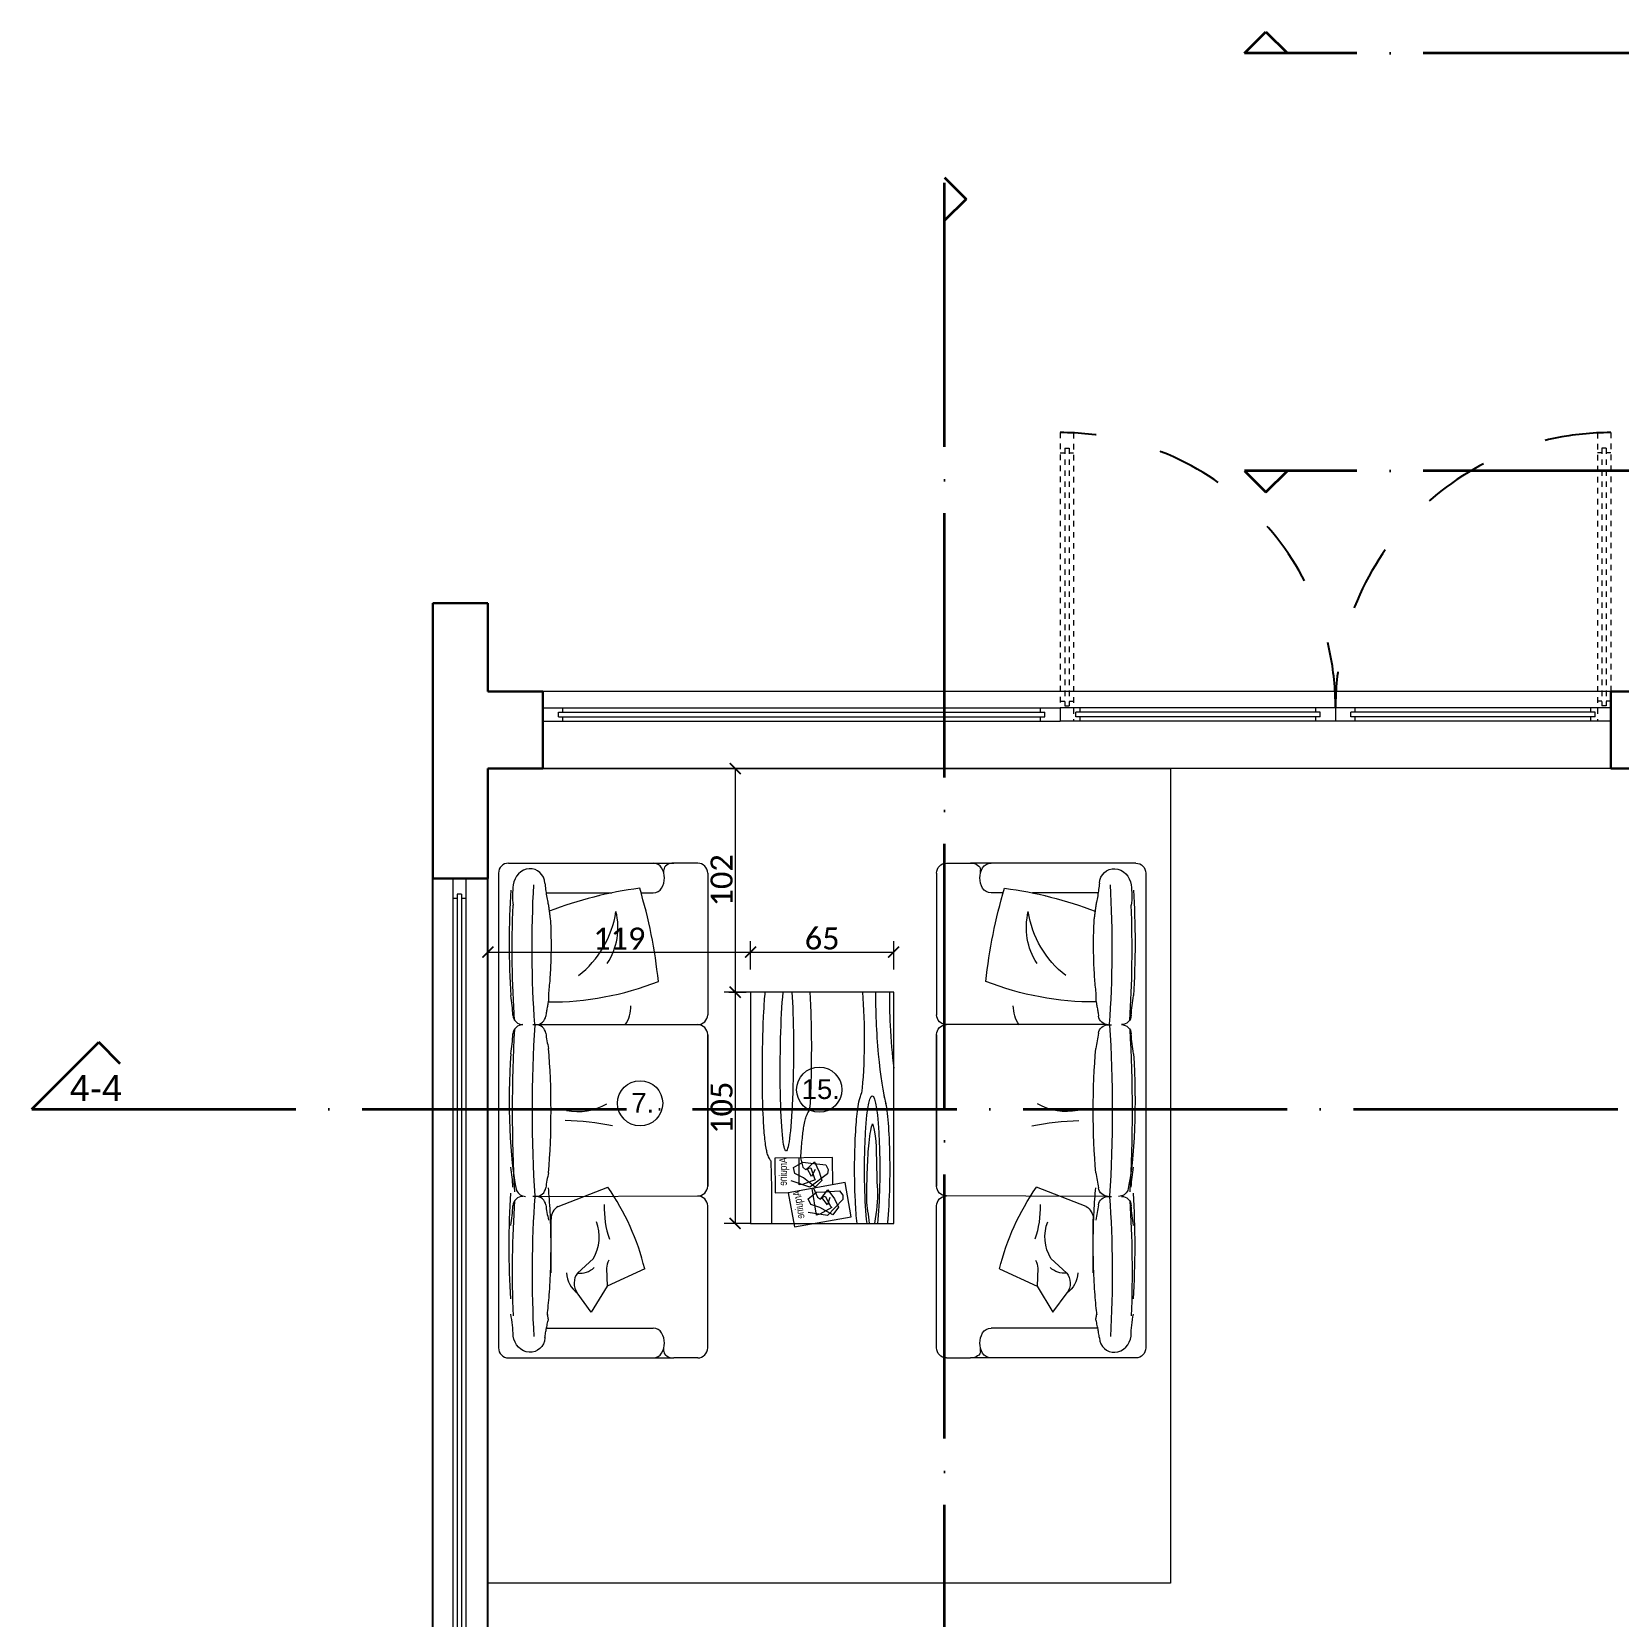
# Model space of a CAD drawing. Header units: centimetres. Extents: x -26724 to 60145, y -23645 to 6771.
# Drawn here: x -20197 to -19476, y 5575 to 6295 of the extents above; entities that cross this region are included whole.
import ezdxf

# ---------------------------------------------------------------- set-up
doc = ezdxf.new("R2010")
doc.units = ezdxf.units.CM
doc.linetypes.add('ACAD_ISO04W100', pattern=[30, 24, -3, 0, -3])
doc.linetypes.add('DALEKOVOD_VN', pattern=[5, 2.5, -2.5])
doc.layers.add('3.IZGLED 2', color=7, linetype='Continuous', lineweight=9, true_color=0x4a4a4a)
doc.layers.add('IZGLED 2', color=253, linetype='Continuous', lineweight=9, true_color=0x828282)
for name, color, linetype, lineweight in [('4.KOTE', 88, 'Continuous', 15), ('namestaj', 8, 'Continuous', 9), ('namjestaj', 150, 'Continuous', 5), ('prozori', 140, 'Continuous', 13), ('zid', 7, 'Continuous', 40)]:
    doc.layers.add(name, color=color, linetype=linetype, lineweight=lineweight)
doc.layers.add('pozicije', color=7, linetype='Continuous')
doc.styles.add('0.15', font='arial.ttf', dxfattribs={"height": 0.15})
doc.styles.add('Gerardo I', font='techl___.ttf', dxfattribs={"width": 0.9, "height": 0.3})
doc.styles.get("Standard").update_dxf_attribs({"font": 'calibri.ttf'})
doc.dimstyles.new('ja 1 50', dxfattribs={"dimtxt": 10, "dimasz": 5, "dimexe": 5, "dimexo": 5, "dimgap": 1, "dimtad": 1, "dimdec": 0, "dimtxsty": 'Standard', "dimblk": 'ARCHTICK', "dimcen": 2.5, "dimclrd": 256, "dimclrt": 7, "dimadec": 0, "dimazin": 0, "dimtfac": 1, "dimtdec": 0, "dimtix": 1, "dimtmove": 1, "dimatfit": 3, "dimldrblk": 'ARCHTICK', "dimfxl": 10, "dimfxlon": 1, "dimlwd": 0, "dimlwe": 9, "dimarcsym": 0})

# ---------------------------------------------------------------- blocks, each defined once
blk = doc.blocks.new('_ArchTick')
at = {"color": 0, "linetype": 'ByBlock', "const_width": 0.15}
blk.add_lwpolyline([(-0.5, -0.5), (0.5, 0.5)], dxfattribs=at)
blk = doc.blocks.new('*D2834')
at = {"layer": '4.KOTE', "color": 0, "lineweight": 9, "transparency": 16777216}
for p, q in [((-19880.63, 5960.46), (-19872.76, 5960.46)), ((-19880.63, 5858.9), (-19872.76, 5858.9))]:
    blk.add_line(p, q, dxfattribs=at)
at = {"layer": '4.KOTE', "lineweight": 0, "transparency": 16777216}
blk.add_line((-19877.76, 5960.46), (-19877.76, 5858.9), dxfattribs=at)
at = {"layer": 'Defpoints', "color": 0, "lineweight": 50, "transparency": 16777216}
for p in [(-19883.8, 5960.46, 13.5), (-19883.8, 5858.9, 13.5), (-19877.76, 5858.9)]:
    blk.add_point(p, dxfattribs=at)
at = {"layer": '4.KOTE', "lineweight": 0, "transparency": 16777216, "xscale": 5, "yscale": 5, "zscale": 5}
for p, rotation in [((-19877.76, 5960.46), 90), ((-19877.76, 5858.9), 270)]:
    blk.add_blockref('_ArchTick', p, dxfattribs=dict(at, rotation=rotation))
at = {"layer": '4.KOTE', "color": 7, "transparency": 16777216, "insert": (-19883.89, 5909.68), "char_height": 10, "attachment_point": 5, "rotation": 90}
blk.add_mtext('102', dxfattribs=at)
blk = doc.blocks.new('*D2835')
at = {"layer": '4.KOTE', "color": 0, "lineweight": 9, "transparency": 16777216}
for p, q in [((-19870.76, 5858.9), (-19882.76, 5858.9)), ((-19870.76, 5753.9), (-19882.76, 5753.9))]:
    blk.add_line(p, q, dxfattribs=at)
at = {"layer": '4.KOTE', "lineweight": 0, "transparency": 16777216}
blk.add_line((-19877.76, 5858.9), (-19877.76, 5753.9), dxfattribs=at)
at = {"layer": 'Defpoints', "color": 0, "lineweight": 50, "transparency": 16777216}
for p in [(-19864.76, 5858.9, 13.5), (-19877.76, 5753.9), (-19864.76, 5753.9, 13.5)]:
    blk.add_point(p, dxfattribs=at)
at = {"layer": '4.KOTE', "lineweight": 0, "transparency": 16777216, "xscale": 5, "yscale": 5, "zscale": 5}
for p, rotation in [((-19877.76, 5858.9), 90), ((-19877.76, 5753.9), 270)]:
    blk.add_blockref('_ArchTick', p, dxfattribs=dict(at, rotation=rotation))
at = {"layer": '4.KOTE', "color": 7, "transparency": 16777216, "insert": (-19883.89, 5806.4), "char_height": 10, "attachment_point": 5, "rotation": 90}
blk.add_mtext('105', dxfattribs=at)
blk = doc.blocks.new('*D2941')
at = {"layer": '4.KOTE', "color": 0, "lineweight": 9, "transparency": 16777216}
for p, q in [((-19990.07, 5870.86), (-19990.07, 5882.1)), ((-19870.76, 5869.13), (-19870.76, 5882.1))]:
    blk.add_line(p, q, dxfattribs=at)
at = {"layer": '4.KOTE', "lineweight": 0, "transparency": 16777216}
blk.add_line((-19990.07, 5877.1), (-19870.76, 5877.1), dxfattribs=at)
at = {"layer": 'Defpoints', "color": 0, "lineweight": 50, "transparency": 16777216}
for p in [(-19870.76, 5877.1), (-19990.07, 5866.84, 13.5), (-19870.76, 5858.9, 13.5)]:
    blk.add_point(p, dxfattribs=at)
at = {"layer": '4.KOTE', "lineweight": 0, "transparency": 16777216, "xscale": 5, "yscale": 5, "zscale": 5, "rotation": 180}
blk.add_blockref('_ArchTick', (-19990.07, 5877.1), dxfattribs=at)
at = {"layer": '4.KOTE', "lineweight": 0, "transparency": 16777216, "xscale": 5, "yscale": 5, "zscale": 5}
blk.add_blockref('_ArchTick', (-19870.76, 5877.1), dxfattribs=at)
at = {"layer": '4.KOTE', "color": 7, "transparency": 16777216, "insert": (-19930.42, 5883.22), "char_height": 10, "attachment_point": 5}
blk.add_mtext('119', dxfattribs=at)
blk = doc.blocks.new('*D2942')
at = {"layer": '4.KOTE', "color": 0, "lineweight": 9, "transparency": 16777216}
for p, q in [((-19870.76, 5869.13), (-19870.76, 5882.1)), ((-19805.76, 5869.13), (-19805.76, 5882.1))]:
    blk.add_line(p, q, dxfattribs=at)
at = {"layer": '4.KOTE', "lineweight": 0, "transparency": 16777216}
blk.add_line((-19870.76, 5877.1), (-19805.76, 5877.1), dxfattribs=at)
at = {"layer": 'Defpoints', "color": 0, "lineweight": 50, "transparency": 16777216}
for p in [(-19805.76, 5877.1), (-19870.76, 5858.9, 13.5), (-19805.76, 5858.9, 13.5)]:
    blk.add_point(p, dxfattribs=at)
at = {"layer": '4.KOTE', "lineweight": 0, "transparency": 16777216, "xscale": 5, "yscale": 5, "zscale": 5, "rotation": 180}
blk.add_blockref('_ArchTick', (-19870.76, 5877.1), dxfattribs=at)
at = {"layer": '4.KOTE', "lineweight": 0, "transparency": 16777216, "xscale": 5, "yscale": 5, "zscale": 5}
blk.add_blockref('_ArchTick', (-19805.76, 5877.1), dxfattribs=at)
at = {"layer": '4.KOTE', "color": 7, "transparency": 16777216, "insert": (-19838.26, 5883.22), "char_height": 10, "attachment_point": 5}
blk.add_mtext('65', dxfattribs=at)
blk = doc.blocks.new('HZZZZZHHHH')
at = {"layer": 'namjestaj', "ltscale": 0.3}
for p, q in [((-19475.26, 2216.38, 13.5), (-19475.26, 2000.74, 13.5)), ((-19470.76, 2220.88, 13.5), (-19395.68, 2220.9, 13.5)), ((-19400.18, 2216.4, 8.36), (-19400.18, 2217.93, 10.11)), ((-19384.76, 2220.9, 13.5), (-19395.68, 2220.9, 13.5)), ((-19380.26, 2216.4, 13.5), (-19380.26, 2151.87, 13.5)), ((-19453.64, 2207.38, 13.5), (-19423.81, 2207.39, 13.5)), ((-19410.22, 2207.39, 13.5), (-19405.02, 2207.39, 13.5)), ((-19380.26, 2151.87, 13.5), (-19380.26, 2151.86, 13.5)), ((-19380.26, 2151.87, 13.5), (-19380.26, 2151.86, 13.5)), ((-19458.26, 2147.54, 13.5), (-19459.7, 2147.54, 13.5)), ((-19457.22, 2147.56, 13.5), (-19384.76, 2147.56, 13.5)), ((-19380.26, 2074.27, 13.5), (-19380.26, 2143.06, 13.5)), ((-19380.26, 2142.87, 13.5), (-19380.26, 2074.27, 13.5)), ((-19457.22, 2069.59, 13.5), (-19384.36, 2069.77, 13.5)), ((-19448.2, 2064.96, 12.25), (-19425.58, 2073.71, 6.16)), ((-19380.26, 2074.27, 13.5), (-19380.26, 2074.25, 13.5)), ((-19380.26, 2074.27, 13.5), (-19380.26, 2074.25, 13.5)), ((-19380.26, 2074.27, 13.5), (-19380.26, 2074.25, 13.5)), ((-19458.26, 2069.58, 13.5), (-19459.7, 2069.58, 13.5)), ((-19380.26, 2000.74, 13.5), (-19380.26, 2065.27, 13.5)), ((-19451.41, 2034.88, 13.5), (-19451.41, 2059.27, 13.5)), ((-19432.19, 2041.33, 7.53), (-19439.38, 2034.77, 9.38)), ((-19426.18, 2036.98, 6.16), (-19425.91, 2028.76, 6.16)), ((-19408.86, 2036.64, 6.16), (-19425.91, 2028.76, 6.16)), ((-19425.91, 2028.76, 6.16), (-19433.12, 2016.95, 6.16)), ((-19433.12, 2016.95, 6.16), (-19439.51, 2025.74, 10.32)), ((-19453.49, 2009.75, 13.5), (-19405.02, 2009.74, 13.5)), ((-19433.12, 2009.95, 6.16), (-19433.12, 2009.95, 6.16)), ((-19400.18, 1999.2, 10.11), (-19400.18, 2000.8, 10.11)), ((-19470.76, 1996.24, 13.5), (-19395.68, 1996.24, 13.5)), ((-19384.76, 1996.24, 13.5), (-19395.68, 1996.24, 13.5))]:
    blk.add_line(p, q, dxfattribs=at)
for centre, radius, start, end in [((-19470.76, 2216.38, 13.5), 4.5, 90, 180), ((-19405.03, 2216.39, 13.5), 4.5, 31.22004, 90.01757), ((-19408.75, 2214.14, 13.5), 8.85, 329.00167, 31.22004), ((-19384.76, 2216.4, 13.5), 4.5, 0, 90), ((-19433.45, 2205.94, 13.5), 35.48, 171.83006, 186.77069), ((-19388.57, 2034.76, 8.36), 176.2, 97.35947, 111.18638), ((-19628.53, 2143.98, 8.36), 227.05, 5.8721, 16.77105), ((-19405.02, 2211.89, 13.5), 4.5, 270.01757, 329.00167), ((-19428.43, 2201.76, 8.36), 4.5, 103.42327, 109.06967), ((-19467.15, 2205.83, 8.36), 45.76, 308.08111, 351.26682), ((-19450.75, 2191.61, 8.36), 29.73, 326.82115, 14.15677), ((-19451.66, 2290.71, 8.36), 132.86, 269.55748, 291.63674), ((-19558.54, 2146.44, 13.5), 90, 3.40855, 9.13095), ((-19430.84, 2156.15, 13.5), 15.73, 326.48111, 0.0699), ((-19464.2, 2152.06, 13.5), 4.5, 183.40855, 269.77294), ((-19458.26, 2152.04, 13.5), 4.5, 270, 352.18437), ((-19384.76, 2152.06, 13.5), 4.5, 270, 0), ((-19558.54, 2148.63, 13.5), 90, 350.86905, 356.62004), ((-19464.2, 2143.06, 13.5), 4.5, 89.77294, 176.62004), ((-19458.26, 2143.04, 13.5), 4.5, 7.81563, 90), ((-19364.64, 2155.89, 13.5), 90, 187.81563, 192.25418), ((-19384.76, 2143.06, 13.5), 4.5, 0, 90), ((-19439.37, 2134.76, 13.5), 26.68, 259.11216, 299.90039), ((-19447.83, 1981.65, 13.5), 122.43, 78.5213, 88.64573), ((-19558.54, 2068.49, 13.5), 90, 3.4043, 9.13095), ((-19364.64, 2061.23, 13.5), 90, 167.74582, 172.18437), ((-19464.2, 2065.09, 13.5), 4.5, 90.17995, 176.60723), ((-19462.97, 2074.09, 13.5), 4.5, 203.27203, 270.17995), ((-19458.26, 2074.08, 13.5), 4.5, 270, 352.18437), ((-19516.62, 2010.35, 6.16), 110.91, 13.71234, 34.83993), ((-19384.76, 2074.25, 13.5), 4.5, 270, 0), ((-19384.76, 2065.25, 13.5), 4.5, 0, 90), ((-19558.54, 2070.68, 13.5), 90, 350.86905, 356.60723), ((-19458.26, 2065.08, 13.5), 4.5, 7.81563, 90), ((-19364.64, 2077.93, 13.5), 90, 187.81563, 192.25418), ((-19382.18, 2064.36, 6.16), 45.07, 178.12287, 198.4601), ((-19448.49, 2051.14, 7.53), 19.02, 328.96079, 21.40619), ((-19438.11, 2043.56, 6.16), 8.89, 261.74601, 315.12484), ((-19419.76, 2037.19, 6.16), 6.42, 148.01244, 181.84631), ((-19533.31, 2003.98, 13.5), 64.77, 1.9114, 10.76856), ((-19405.02, 2005.24, 13.5), 4.5, 30.99833, 89.98243), ((-19408.75, 2003, 13.5), 8.85, 328.77996, 30.99833), ((-19470.76, 2000.74, 13.5), 4.5, 180, 270), ((-19405.03, 2000.74, 13.5), 4.5, 269.98243, 328.77996), ((-19384.76, 2000.74, 13.5), 4.5, 270, 0)]:
    blk.add_arc(centre, radius, start, end, dxfattribs=at)
at = {"layer": 'namjestaj', "ltscale": 0.3, "extrusion": (1.44749e-14, -0.752577, 0.658505)}
blk.add_arc((-19395.68, 1468.13, -1662.51), 4.5, 90, 180, dxfattribs=at)
at = {"layer": 'namjestaj', "ltscale": 0.3, "extrusion": (0.363078, -1.27341e-11, 0.931759)}
blk.add_arc((2059.27, 18122.5, -7049.8), 6.42, 27.5786, 90, dxfattribs=at)
at = {"layer": 'namjestaj', "ltscale": 0.3, "extrusion": (0.544987, -1.91155e-11, 0.838444)}
blk.add_arc((2035.79, 16298.92, -10585.64), 11.53, 94.55659, 150.65407, dxfattribs=at)
at = {"layer": 'namjestaj', "ltscale": 0.3, "extrusion": (0.612237, 0.073053, 0.787292)}
blk.add_arc((4318.39, 15008.95, -11745.48), 6.42, 35.38015, 125.38015, dxfattribs=at)
at = {"layer": 'namjestaj', "ltscale": 0.3, "extrusion": (-1.44749e-14, 0.752577, 0.658505)}
blk.add_arc((19395.68, -1308.87, 1511.21), 4.5, 360, 90, dxfattribs=at)
at = {"layer": 'namjestaj', "ltscale": 0.3}
for centre, major_axis, ratio, start_param, end_param in [((-19461.39, 2210.65, 13.5), (3.13, 7.15), 0.910767, -1.037843, 1.906765), ((-19463.16, 2184.71, 13.5), (0, 55.09), 0.131518, 1.12027, 2.021323), ((-19460, 2108.55, 13.5), (0, 79.15), 0.114245, 1.085884, 2.055259), ((-19450.99, 2108.56, 13.5), (0, 76.28), 0.118534, 1.038522, 2.103071), ((-19458.66, 2108.56, 13.5), (0, -51.59), 0.140455, 0.991862, 2.149731), ((-19463.14, 2112.56, 13.5), (0.11, -48.49), 0.149739, 4.245967, 5.691284), ((-19460, 2034.78, 13.5), (0.02, -69.93), 0.129311, 4.225608, 4.993748), ((-19450.99, 2034.49, 13.5), (0.01, -68.46), 0.132088, 4.178543, 5.14157)]:
    blk.add_ellipse(centre, major_axis=major_axis, ratio=ratio, start_param=start_param, end_param=end_param, dxfattribs=at)
at = {"layer": 'namjestaj', "ltscale": 0.3, "extrusion": (0, 0, -1)}
for centre, major_axis, ratio, start_param, end_param in [((-19450.99, 2182.63, 13.5), (0.01, 68.46), 0.132088, 4.178543, 5.141554), ((-19460, 2182.34, 13.5), (0.02, 69.93), 0.129311, 4.225608, 4.993713), ((-19463.16, 2047.07, 13.5), (0, -55.09), 0.131518, 1.12027, 2.021323), ((-19461.39, 2006.48, 13.5), (3.13, -7.15), 0.910767, -1.037843, 1.906765)]:
    blk.add_ellipse(centre, major_axis=major_axis, ratio=ratio, start_param=start_param, end_param=end_param, dxfattribs=at)
at = {"layer": 'namjestaj', "ltscale": 0.3}
for points, weights, knots in [([(-19454.19, 2211.82, 13.5), (-19453.68, 2206.7, 13.5), (-19452.59, 2201.68, 13.5), (-19452.13, 2198.19, 13.5), (-19451.67, 2194.7, 13.5), (-19450.8, 2176.98, 13.5), (-19452.59, 2161.59, 13.5), (-19452.59, 2159.94, 13.5), (-19452.59, 2158.29, 13.5), (-19453.33, 2154.88, 13.5), (-19453.8, 2151.43, 13.5)], [1, 0.998370734144, 1, 1, 1, 0.910997029173, 1, 1, 1, 0.999249945432, 1], [0, 0, 0, 0.114183, 0.114183, 1.114183, 1.114183, 1.964385, 1.964385, 2.964385, 2.964385, 3.041852, 3.041852, 3.041852]), ([(-19454.19, 2005.3, 13.5), (-19453.68, 2009.53, 13.5), (-19452.59, 2013.65, 13.5), (-19452.83, 2014.97, 13.5), (-19453.07, 2016.3, 13.5), (-19449.67, 2043.72, 13.5), (-19452.59, 2073.5, 13.5)], [1, 0.997620687936, 1, 1, 1, 0.805129852135, 1], [0, 0, 0, 0.137993, 0.137993, 1.137993, 1.137993, 2.407797, 2.407797, 2.407797])]:
    blk.add_rational_spline(points, weights, degree=2, knots=knots, dxfattribs=at)

msp = doc.modelspace()

# ---------------------------------------------------------------- linework, layer by layer
at = {"layer": '3.IZGLED 2', "ltscale": 12}
for p, q in [((-19480.07, 5995.35, 27), (-19965.07, 5995.35, 27)), ((-19480.07, 5960.46, 13.5), (-19965.07, 5960.46, 13.5))]:
    msp.add_line(p, q, dxfattribs=at)
at = {"layer": '3.IZGLED 2', "ltscale": 12, "elevation": 13.5}
msp.add_lwpolyline([(-19680.05, 5590.46), (-19990.07, 5590.46), (-19990.07, 5960.46), (-19680.05, 5960.46)], close=True, dxfattribs=at)
at = {"layer": 'IZGLED 2', "color": 32, "lineweight": 35}
for p, q in [((-19646.43, 6285.25), (-19636.66, 6295.02)), ((-19636.66, 6295.02), (-19626.89, 6285.25)), ((-19782.61, 6228.77), (-19772.85, 6219)), ((-19772.85, 6219), (-19782.61, 6209.24)), ((-19646.43, 6095.69), (-19636.66, 6085.92)), ((-19636.66, 6085.92), (-19626.89, 6095.69)), ((-20197.29, 5805.69), (-20166.84, 5836.15)), ((-20157.07, 5826.38), (-20166.84, 5836.15))]:
    msp.add_line(p, q, dxfattribs=at)
at = {"layer": 'IZGLED 2', "color": 32, "linetype": 'ACAD_ISO04W100', "lineweight": 35, "ltscale": 5}
for p, q in [((-17794.14, 6285.25), (-19646.43, 6285.25)), ((-19782.61, 4155.16), (-19782.61, 6228.77)), ((-17794.14, 6095.69), (-19646.43, 6095.69)), ((-20197.29, 5805.69), (-17813.68, 5805.69))]:
    msp.add_line(p, q, dxfattribs=at)
at = {"layer": 'IZGLED 2', "lineweight": 25, "ltscale": 12}
for p, q in [((-20015.14, 5555.46, 13.5), (-20015.16, 5910.46, 13.5)), ((-19990.05, 5555.46, 13.5), (-19990.07, 5910.46, 13.5))]:
    msp.add_line(p, q, dxfattribs=at)
at = {"layer": 'namestaj'}
for centre in [(-19839.58, 5814.61, 13.5), (-19920.96, 5808.42)]:
    msp.add_circle(centre, 10.27, dxfattribs=at)
at = {"layer": 'namjestaj', "ltscale": 0.3}
for p, q in [((-19870.76, 5858.9, 13.5), (-19870.76, 5753.9, 13.5)), ((-19805.76, 5858.9, 13.5), (-19870.76, 5858.9, 13.5)), ((-19805.76, 5753.9, 13.5), (-19805.76, 5858.9, 13.5)), ((-19848.75, 5771.37, 13.5), (-19848.65, 5783.64, 13.5)), ((-19848.06, 5783.65, 13.5), (-19847.02, 5779.39, 13.5)), ((-19851.26, 5779.24, 13.5), (-19847.01, 5781.62, 13.5)), ((-19850.61, 5776.52, 13.5), (-19851.26, 5779.24, 13.5)), ((-19846.71, 5774.62, 13.5), (-19850.61, 5776.52, 13.5)), ((-19847.02, 5779.39, 13.5), (-19845.74, 5778.18, 13.5)), ((-19847.01, 5781.62, 13.5), (-19843.36, 5781.25, 13.5)), ((-19845.74, 5778.18, 13.5), (-19841.77, 5781.85, 13.5)), ((-19845.01, 5778.8, 13.5), (-19843.46, 5779.16, 13.5)), ((-19843.15, 5775.14, 13.5), (-19845.01, 5778.8, 13.5)), ((-19835.87, 5776.39, 13.5), (-19843.83, 5770.41, 13.5)), ((-19843.46, 5779.16, 13.5), (-19841.81, 5774.29, 13.5)), ((-19843.36, 5781.25, 13.5), (-19836.66, 5780.49, 13.5)), ((-19841.49, 5778.33, 13.5), (-19843.15, 5775.14, 13.5)), ((-19841.77, 5781.85, 13.5), (-19839.57, 5777.26, 13.5)), ((-19839.57, 5777.26, 13.5), (-19838.37, 5773.34, 13.5)), ((-19836.66, 5780.49, 13.5), (-19835.54, 5778.32, 13.5)), ((-19835.54, 5778.32, 13.5), (-19835.87, 5776.39, 13.5)), ((-19843.83, 5770.41, 13.5), (-19852.28, 5773.21, 13.5)), ((-19847.22, 5771.61, 13.5), (-19848.75, 5771.37, 13.5)), ((-19841.43, 5773.61, 13.5), (-19847.22, 5771.61, 13.5)), ((-19841.5, 5770.27, 13.5), (-19846.71, 5774.62, 13.5)), ((-19840.78, 5757.63, 13.5), (-19842.73, 5769.75, 13.5)), ((-19842.15, 5769.85, 13.5), (-19840.41, 5765.83, 13.5)), ((-19841.81, 5774.29, 13.5), (-19841.43, 5773.61, 13.5)), ((-19838.37, 5773.34, 13.5), (-19841.5, 5770.27, 13.5)), ((-19838.95, 5764.85, 13.5), (-19835.65, 5769.14, 13.5)), ((-19835.65, 5769.14, 13.5), (-19832.71, 5764.98, 13.5)), ((-19844.57, 5764.98, 13.5), (-19840.78, 5768.03, 13.5)), ((-19843.47, 5762.41, 13.5), (-19844.57, 5764.98, 13.5)), ((-19839.31, 5761.18, 13.5), (-19843.47, 5762.41, 13.5)), ((-19840.78, 5768.03, 13.5), (-19837.11, 5768.28, 13.5)), ((-19840.41, 5765.83, 13.5), (-19838.95, 5764.85, 13.5)), ((-19838.34, 5765.59, 13.5), (-19836.87, 5766.2, 13.5)), ((-19835.89, 5762.28, 13.5), (-19838.34, 5765.59, 13.5)), ((-19837.11, 5768.28, 13.5), (-19830.39, 5768.65, 13.5)), ((-19836.87, 5766.2, 13.5), (-19834.42, 5761.67, 13.5)), ((-19834.79, 5765.71, 13.5), (-19835.89, 5762.28, 13.5)), ((-19828.92, 5764.73, 13.5), (-19835.77, 5757.51, 13.5)), ((-19834.42, 5761.67, 13.5), (-19833.93, 5761.06, 13.5)), ((-19832.71, 5764.98, 13.5), (-19830.88, 5761.3, 13.5)), ((-19830.39, 5768.65, 13.5), (-19828.92, 5766.69, 13.5)), ((-19828.92, 5766.69, 13.5), (-19828.92, 5764.73, 13.5)), ((-19835.77, 5757.51, 13.5), (-19844.57, 5758.86, 13.5)), ((-19839.31, 5758.12, 13.5), (-19840.78, 5757.63, 13.5)), ((-19833.44, 5757.76, 13.5), (-19839.31, 5761.18, 13.5)), ((-19833.93, 5761.06, 13.5), (-19839.31, 5758.12, 13.5)), ((-19830.88, 5761.3, 13.5), (-19833.44, 5757.76, 13.5)), ((-19870.76, 5753.9, 13.5), (-19805.76, 5753.9, 13.5))]:
    msp.add_line(p, q, dxfattribs=at)
at = {"layer": 'namjestaj', "ltscale": 0.3, "elevation": 13.5}
msp.add_lwpolyline([(-19833.43, 5771.42), (-19833.55, 5783.79), (-19859.74, 5783.53), (-19859.59, 5767.81), (-19853.2, 5767.87)], dxfattribs=at)
msp.add_lwpolyline([(-19853.65, 5767.79), (-19850.87, 5752.32), (-19825.1, 5756.94), (-19827.87, 5772.41)], close=True, dxfattribs=at)
at = {"layer": 'namjestaj', "ltscale": 0.3}
msp.add_arc((-19848.31, 5806.91, 13.5), 4.5, 327.67325, 357.04212, dxfattribs=at)
at = {"layer": 'namjestaj', "ltscale": 0.3, "extrusion": (0, 0, -1)}
for centre, major_axis, ratio, start_param, end_param in [((-19854.29, 5828.08, 13.5), (0.39, 41.31), 0.072793, 0.728351, 5.553444), ((-19822.64, 5838.04, 13.5), (0, 33.41), 0.103947, 0.896622, 2.413998), ((-19815.53, 5778.48, 13.5), (0, 33.41), 0.103947, 3.885659, 8.680712)]:
    msp.add_ellipse(centre, major_axis=major_axis, ratio=ratio, start_param=start_param, end_param=end_param, dxfattribs=at)
at = {"layer": 'namjestaj', "ltscale": 0.3}
msp.add_ellipse((-19809.89, 5838.46, 13.5), major_axis=(-2.24, 33.34), ratio=0.103947, start_param=0.90418, end_param=2.68889, dxfattribs=at)
for points, knots in [([(-19861.64, 5782.37, 13.5), (-19861.66, 5782.4, 13.5), (-19861.68, 5782.43, 13.5), (-19862.56, 5783.71, 13.5), (-19862.79, 5784.5, 13.5), (-19863.26, 5785.95, 13.5), (-19863.41, 5786.6, 13.5), (-19863.95, 5789.18, 13.5), (-19864.21, 5791.32, 13.5), (-19864.69, 5796.63, 13.5), (-19864.88, 5799.74, 13.5), (-19865.35, 5810.18, 13.5), (-19865.47, 5818.63, 13.5), (-19865.35, 5835.22, 13.5), (-19865.11, 5843.3, 13.5), (-19864.56, 5853.37, 13.5), (-19864.36, 5856.3, 13.5), (-19864.13, 5858.9, 13.5)], [3.243884, 3.243884, 3.243884, 3.243884, 3.246309, 3.246309, 3.355773, 3.355773, 3.465236, 3.465236, 3.770951, 3.770951, 4.076666, 4.076666, 4.688095, 4.688095, 5.26429, 5.26429, 5.52831, 5.52831, 5.52831, 5.52831]), ([(-19843.88, 5858.9, 13.5), (-19843.86, 5858.68, 13.5), (-19843.85, 5858.45, 13.5), (-19843.58, 5854.43, 13.5), (-19843.4, 5849.97, 13.5), (-19843.01, 5832.89, 13.5), (-19843.22, 5818.27, 13.5), (-19843.82, 5806.67, 13.5)], [0.748309, 0.748309, 0.748309, 0.748309, 0.770704, 0.770704, 1.150453, 1.150453, 2.103376, 2.103376, 2.103376, 2.103376]), ([(-19807.7, 5858.8, 13.5), (-19807.76, 5854.51, 13.5), (-19807.65, 5849.26, 13.5), (-19807.04, 5837.22, 13.5), (-19806.46, 5830.35, 13.5), (-19805.76, 5824.44, 13.5)], [0.90418, 0.90418, 0.90418, 0.90418, 1.413479, 1.413479, 2.022901, 2.022901, 2.022901, 2.022901]), ([(-19822.42, 5753.9, 13.5), (-19822.73, 5756.84, 13.5), (-19822.99, 5760.27, 13.5), (-19823.47, 5770.09, 13.5), (-19823.57, 5776.97, 13.5), (-19823.39, 5788.41, 13.5), (-19823.2, 5793.09, 13.5), (-19822.66, 5800.97, 13.5), (-19822.33, 5804.25, 13.5), (-19821.67, 5808.5, 13.5), (-19821.4, 5809.86, 13.5), (-19820.87, 5811.76, 13.5), (-19820.67, 5812.39, 13.5), (-19820.33, 5813.09, 13.5)], [3.906154, 3.906154, 3.906154, 3.906154, 4.272427, 4.272427, 4.863149, 4.863149, 5.296726, 5.296726, 5.691344, 5.691344, 5.930407, 5.930407, 6.070321, 6.070321, 6.070321, 6.070321]), ([(-19810.2, 5811.74, 13.5), (-19809.97, 5811.05, 13.5), (-19809.8, 5810.35, 13.5), (-19809.35, 5808.26, 13.5), (-19809.11, 5806.77, 13.5), (-19808.45, 5801.67, 13.5), (-19808.11, 5797.41, 13.5), (-19807.32, 5780.75, 13.5), (-19807.54, 5765.91, 13.5), (-19808.51, 5755.24, 13.5), (-19808.58, 5754.56, 13.5), (-19808.65, 5753.9, 13.5)], [0.305708, 0.305708, 0.305708, 0.305708, 0.447602, 0.447602, 0.678362, 0.678362, 1.139884, 1.139884, 2.29396, 2.29396, 2.376476, 2.376476, 2.376476, 2.376476]), ([(-19847.96, 5783.65, 13.5), (-19847.77, 5786.62, 13.5), (-19847.57, 5789.34, 13.5), (-19847.1, 5794.12, 13.5), (-19846.85, 5796.18, 13.5), (-19846.39, 5798.98, 13.5), (-19846.21, 5799.9, 13.5), (-19845.79, 5801.53, 13.5), (-19845.6, 5802.22, 13.5), (-19845.05, 5803.5, 13.5), (-19844.86, 5803.95, 13.5), (-19844.51, 5804.5, 13.5)], [5.3302936, 5.3302936, 5.3302936, 5.3302936, 5.5883166, 5.5883166, 5.8456071, 5.8456071, 5.9949899, 5.9949899, 6.1104567, 6.1104567, 6.1642325, 6.1642325, 6.1642325, 6.1642325]), ([(-19816.76, 5753.9, 13.5), (-19817.06, 5757.81, 13.5), (-19817.92, 5761.23, 13.5), (-19818.01, 5774.06, 13.5), (-19817.63, 5783.77, 13.5), (-19816.5, 5794.72, 13.5), (-19815.89, 5797.83, 13.5), (-19815.38, 5799.04, 13.5)], [4.338886, 4.338886, 4.338886, 4.338886, 4.641418, 4.641418, 5.497013, 5.497013, 6.042202, 6.042202, 6.042202, 6.042202]), ([(-19815.38, 5799.04, 13.5), (-19815, 5798.14, 13.5), (-19814.55, 5796.2, 13.5), (-19813.4, 5787.89, 13.5), (-19813.8, 5778.24, 13.5), (-19812.86, 5764.29, 13.5), (-19813.51, 5759.36, 13.5), (-19814.49, 5753.9, 13.5)], [0.240983, 0.240983, 0.240983, 0.240983, 0.64423, 0.64423, 1.499825, 1.499825, 1.948546, 1.948546, 1.948546, 1.948546]), ([(-19861.64, 5782.37, 13.5), (-19861.53, 5779.86, 13.5), (-19861.44, 5777.16, 13.5), (-19861.23, 5767.91, 13.5), (-19861.22, 5760.84, 13.5), (-19861.32, 5753.9, 13.5)], [0.9290277, 0.9290277, 0.9290277, 0.9290277, 1.1504532, 1.1504532, 1.6503749, 1.6503749, 1.6503749, 1.6503749])]:
    msp.add_open_spline(points, degree=3, knots=knots, dxfattribs=at)
at = {"layer": 'prozori', "linetype": 'DALEKOVOD_VN'}
for p, q in [((-19730.07, 6112.99, 13.5), (-19730.07, 5981.99, 13.5)), ((-19724.07, 6112.85, 13.5), (-19724.07, 5981.99, 13.5)), ((-19486.07, 6112.85, 13.5), (-19486.07, 5981.99, 13.5)), ((-19480.07, 6112.99, 13.5), (-19480.07, 5981.99, 13.5)), ((-19730.07, 6103.85, 13.5), (-19728.07, 6103.85, 13.5)), ((-19728.07, 6105.85, 13.5), (-19728.07, 5988.99, 13.5)), ((-19728.07, 6105.85, 13.5), (-19726.07, 6105.85, 13.5)), ((-19726.07, 6105.85, 13.5), (-19726.07, 5988.99, 13.5)), ((-19726.07, 6103.85, 13.5), (-19724.07, 6103.85, 13.5)), ((-19484.07, 6103.85, 13.5), (-19486.07, 6103.85, 13.5)), ((-19484.07, 6105.85, 13.5), (-19484.07, 5988.99, 13.5)), ((-19482.07, 6105.85, 13.5), (-19484.07, 6105.85, 13.5)), ((-19482.07, 6105.85, 13.5), (-19482.07, 5988.99, 13.5)), ((-19480.07, 6103.85, 13.5), (-19482.07, 6103.85, 13.5))]:
    msp.add_line(p, q, dxfattribs=at)
at = {"layer": 'prozori'}
for p, q in [((-19965.07, 5987.99, 13.5), (-19730.07, 5987.99, 13.5)), ((-19958.07, 5985.99, 13.5), (-19737.07, 5985.99, 13.5)), ((-19958.07, 5983.99, 13.5), (-19958.07, 5985.99, 13.5)), ((-19956.07, 5985.99, 13.5), (-19956.07, 5987.99, 13.5)), ((-19739.07, 5985.99, 13.5), (-19739.07, 5987.99, 13.5)), ((-19737.07, 5983.99, 13.5), (-19737.07, 5985.99, 13.5)), ((-19730.07, 5990.99, 13.5), (-19728.07, 5990.99, 13.5)), ((-19730.07, 5987.99, 13.5), (-19730.07, 5981.99, 13.5)), ((-19480.07, 5987.99, 13.5), (-19730.07, 5987.99, 13.5)), ((-19728.07, 5988.99, 13.5), (-19726.07, 5988.99, 13.5)), ((-19728.07, 5988.99, 13.5), (-19726.07, 5988.99, 13.5)), ((-19726.07, 5990.99, 13.5), (-19724.07, 5990.99, 13.5)), ((-19612.07, 5985.99, 13.5), (-19723.07, 5985.99, 13.5)), ((-19723.07, 5983.99, 13.5), (-19723.07, 5985.99, 13.5)), ((-19721.07, 5985.99, 13.5), (-19721.07, 5987.99, 13.5)), ((-19614.07, 5985.99, 13.5), (-19614.07, 5987.99, 13.5)), ((-19612.07, 5983.99, 13.5), (-19612.07, 5985.99, 13.5)), ((-19605.07, 5987.99, 13.5), (-19605.07, 5981.99, 13.5)), ((-19605.07, 5987.99, 13.5), (-19605.07, 5981.99, 13.5)), ((-19487.07, 5985.99, 13.5), (-19598.07, 5985.99, 13.5)), ((-19598.07, 5983.99, 13.5), (-19598.07, 5985.99, 13.5)), ((-19596.07, 5985.99, 13.5), (-19596.07, 5987.99, 13.5)), ((-19489.07, 5985.99, 13.5), (-19489.07, 5987.99, 13.5)), ((-19487.07, 5983.99, 13.5), (-19487.07, 5985.99, 13.5)), ((-19484.07, 5990.99, 13.5), (-19486.07, 5990.99, 13.5)), ((-19482.07, 5988.99, 13.5), (-19484.07, 5988.99, 13.5)), ((-19480.07, 5990.99, 13.5), (-19482.07, 5990.99, 13.5)), ((-19965.07, 5981.99, 13.5), (-19730.07, 5981.99, 13.5)), ((-19958.07, 5983.99, 13.5), (-19737.07, 5983.99, 13.5)), ((-19956.07, 5981.99, 13.5), (-19956.07, 5983.99, 13.5)), ((-19739.07, 5981.99, 13.5), (-19739.07, 5983.99, 13.5)), ((-19480.07, 5981.99, 13.5), (-19730.07, 5981.99, 13.5)), ((-19612.07, 5983.99, 13.5), (-19723.07, 5983.99, 13.5)), ((-19721.07, 5981.99, 13.5), (-19721.07, 5983.99, 13.5)), ((-19614.07, 5981.99, 13.5), (-19614.07, 5983.99, 13.5)), ((-19487.07, 5983.99, 13.5), (-19598.07, 5983.99, 13.5)), ((-19596.07, 5981.99, 13.5), (-19596.07, 5983.99, 13.5)), ((-19489.07, 5981.99, 13.5), (-19489.07, 5983.99, 13.5)), ((-20006.05, 5910.46, 13.5), (-20006.05, 5555.46, 13.5)), ((-20000.05, 5910.46, 13.5), (-20000.05, 5555.46, 13.5)), ((-20004.05, 5901.46, 13.5), (-20006.05, 5901.46, 13.5)), ((-20004.05, 5903.46, 13.5), (-20004.05, 5562.46, 13.5)), ((-20002.05, 5903.46, 13.5), (-20004.05, 5903.46, 13.5)), ((-20002.05, 5903.46, 13.5), (-20002.05, 5562.46, 13.5)), ((-20000.05, 5901.46, 13.5), (-20002.05, 5901.46, 13.5))]:
    msp.add_line(p, q, dxfattribs=at)
at = {"layer": 'prozori', "linetype": 'DALEKOVOD_VN', "lineweight": 25, "ltscale": 12}
for centre, start, end in [((-19730.07, 5987.99, 13.5), 0, 90), ((-19480.07, 5987.99, 13.5), 90, 180)]:
    msp.add_arc(centre, 125, start, end, dxfattribs=at)
at = {"layer": 'zid', "lineweight": 30}
for p, q in [((-19990.07, 6035.56, 13.5), (-20015.07, 6035.56, 13.5)), ((-20015.07, 6035.56, 13.5), (-20015.07, 5910.46, 13.5)), ((-19990.07, 5995.35, 13.5), (-19990.07, 6035.56, 13.5)), ((-19965.07, 5995.35, 13.5), (-19990.07, 5995.35, 13.5)), ((-19965.07, 5995.35, 13.5), (-19965.07, 5960.46, 13.5)), ((-19480.07, 5960.46, 13.5), (-19480.07, 5995.35, 13.5)), ((-19480.07, 5995.35, 13.5), (-19480.07, 5960.46, 13.5)), ((-19454.79, 5995.35, 13.5), (-19480.07, 5995.35, 13.5)), ((-19990.07, 5910.46, 13.5), (-19990.07, 5960.46, 13.5)), ((-19990.07, 5960.46, 13.5), (-19965.07, 5960.46, 13.5)), ((-19480.07, 5960.46, 13.5), (-19480.07, 5960.46, 13.5)), ((-19480.07, 5960.46, 13.5), (-19455.07, 5960.46, 13.5)), ((-20015.07, 5910.46, 13.5), (-19990.07, 5910.46, 13.5))]:
    msp.add_line(p, q, dxfattribs=at)

# ---------------------------------------------------------------- block references
at = {"layer": '4.KOTE'}
msp.add_blockref('HZZZZZHHHH', (-510, 3696.58), dxfattribs=at)
at = {"layer": '4.KOTE', "xscale": -1}
msp.add_blockref('HZZZZZHHHH', (-39166.53, 3696.58), dxfattribs=at)

# ---------------------------------------------------------------- texts
at = {"layer": 'IZGLED 2', "color": 32, "style": '0.15'}
msp.add_text('4-4', height=11.788, dxfattribs=at).set_placement((-20180.04, 5809.51))
at = {"layer": 'namjestaj', "ltscale": 0.3, "style": 'Gerardo I', "text_generation_flag": 2, "width": 0.9}
for rotation, p in [(89.20162, (-19854.15, 5783.77, 13.5)), (98.80754, (-19848.18, 5768.96, 13.5))]:
    msp.add_text('Arquine', height=3.6, rotation=rotation, dxfattribs=at).set_placement(p)
at = {"layer": 'pozicije', "style": '0.15'}
for s, p in [('7.', (-19924.96, 5804.18)), ('15.', (-19847.54, 5810.38, 13.5))]:
    msp.add_text(s, height=8.93, dxfattribs=at).set_placement(p)

# ---------------------------------------------------------------- dimensions: what is measured, and where the dimension line sits
at = {"layer": '4.KOTE'}
for base, p1, p2, picture, middle in [((-19877.76, 5858.9), (-19883.8, 5960.46, 13.5), (-19883.8, 5858.9, 13.5), '*D2834', (-19883.89, 5909.68)), ((-19877.76, 5753.9), (-19864.76, 5858.9, 13.5), (-19864.76, 5753.9, 13.5), '*D2835', (-19883.89, 5806.4))]:
    dim = msp.add_linear_dim(base=base, p1=p1, p2=p2, angle=90, dimstyle='ja 1 50', dxfattribs=at)
    dim.commit()
    dim.dimension.update_dxf_attribs({"geometry": picture, "text_midpoint": middle})
for base, p1, p2, picture, middle in [((-19870.76, 5877.1), (-19990.07, 5866.84, 13.5), (-19870.76, 5858.9, 13.5), '*D2941', (-19930.42, 5883.22)), ((-19805.76, 5877.1), (-19870.76, 5858.9, 13.5), (-19805.76, 5858.9, 13.5), '*D2942', (-19838.26, 5883.22))]:
    dim = msp.add_linear_dim(base=base, p1=p1, p2=p2, dimstyle='ja 1 50', dxfattribs=at)
    dim.commit()
    dim.dimension.update_dxf_attribs({"geometry": picture, "text_midpoint": middle})

doc.saveas('drawing.dxf')
